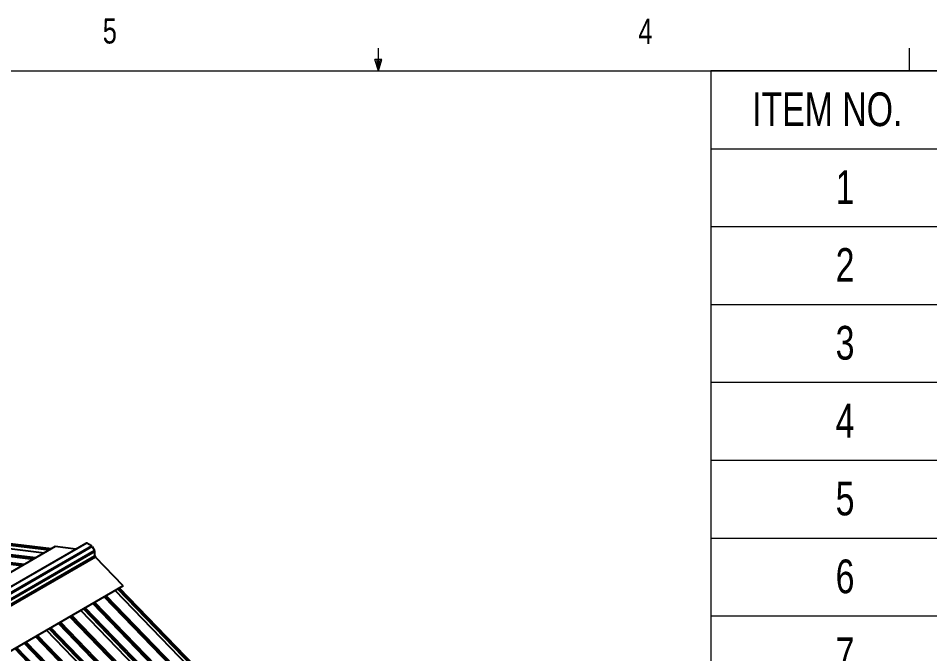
# Model space of a CAD drawing. Header units: inches. Extents: x 0.4 to 16.6, y 0.2 to 10.8.
# Drawn here: x 7.165 to 10.545, y 8.483 to 10.837 of the extents above; entities that cross this region are included whole.
import ezdxf

# ---------------------------------------------------------------- set-up
doc = ezdxf.new("R2010")
doc.units = ezdxf.units.IN
doc.header["$MEASUREMENT"] = 0
doc.styles.add('SLDTEXTSTYLE0', font='TXT', dxfattribs={"width": 0.75})

# ---------------------------------------------------------------- blocks, each defined once
blk = doc.blocks.new('SW_TABLEANNOTATION_0')
at = {"color": 0, "linetype": 'Continuous', "lineweight": 0}
for p, q in [((0, 0), (0, -6.1419)), ((6.6439, 0), (0, 0)), ((0, -0.2885), (6.6439, -0.2885)), ((0, -0.5769), (6.6439, -0.5769)), ((0, -0.8654), (6.6439, -0.8654)), ((0, -1.1538), (6.6439, -1.1538)), ((0, -1.4423), (6.6439, -1.4423)), ((0, -1.7308), (6.6439, -1.7308)), ((0, -2.0192), (6.6439, -2.0192))]:
    blk.add_line(p, q, dxfattribs=at)
at = {"color": 0, "linetype": 'Continuous', "lineweight": 0, "char_height": 0.125, "attachment_point": 1, "style": 'SLDTEXTSTYLE0'}
for s, insert in [('ITEM NO.', (0.1536, -0.0795)), ('1', (0.4633, -0.3679)), ('2', (0.4633, -0.6564)), ('3', (0.4633, -0.9448)), ('4', (0.4633, -1.2333)), ('5', (0.4633, -1.5217)), ('6', (0.4633, -1.8102)), ('7', (0.4633, -2.0987))]:
    blk.add_mtext(s, dxfattribs=dict(at, insert=insert))

msp = doc.modelspace()

# ---------------------------------------------------------------- linework, layer by layer
at = {"color": 7, "linetype": 'Continuous', "lineweight": 18}
for p, q in [((8.501, 10.6421), (8.501, 10.7269)), ((10.4698, 10.6421), (10.4698, 10.7269)), ((8.501, 10.6421), (8.4878, 10.684)), ((8.5136, 10.684), (8.4878, 10.684)), ((8.494, 10.684), (8.501, 10.6421)), ((8.501, 10.6421), (8.5136, 10.684)), ((8.5059, 10.684), (8.501, 10.6421)), ((0.6263, 10.6421), (16.3763, 10.6421))]:
    msp.add_line(p, q, dxfattribs=at)
at = {"color": 7, "linetype": 'Continuous', "lineweight": 25}
for p, q in [((7.2828, 8.8684), (6.1266, 9.0093)), ((7.2797, 8.8665), (6.1272, 9.007)), ((7.2614, 8.8559), (6.1278, 8.9942)), ((7.2881, 8.8714), (6.1319, 9.0124)), ((7.2206, 8.8324), (6.087, 8.9706)), ((7.2247, 8.8348), (6.0874, 8.9735)), ((7.23, 8.8379), (6.0927, 8.9765)), ((7.1781, 8.8079), (6.0446, 8.9461)), ((7.1823, 8.8103), (6.045, 8.949)), ((7.1876, 8.8134), (6.0503, 8.952)), ((3.0054, 6.3458), (7.4175, 8.8928)), ((7.42, 8.8926), (3.0079, 6.3456)), ((7.4372, 8.8827), (7.42, 8.8926)), ((7.3026, 8.8798), (2.8905, 6.3327)), ((3.0252, 6.3356), (7.4372, 8.8827)), ((7.4397, 8.88), (3.0277, 6.333)), ((3.0362, 6.3182), (7.4483, 8.8652)), ((7.4493, 8.8617), (3.0372, 6.3147)), ((7.3787, 8.8705), (7.3026, 8.8798)), ((7.4397, 8.88), (7.4483, 8.8652)), ((7.4493, 8.8458), (7.4493, 8.8617)), ((3.0372, 6.2988), (7.4493, 8.8458)), ((7.4515, 8.8407), (3.0395, 6.2937)), ((7.5546, 8.7343), (7.4515, 8.8407)), ((7.5545, 8.7339), (3.1424, 6.1868)), ((7.5546, 8.7343), (3.1426, 6.1872)), ((8.6928, 7.5256), (7.5342, 8.7221)), ((8.6935, 7.5271), (7.5355, 8.7229)), ((8.6988, 7.5302), (7.5408, 8.726)), ((7.5545, 8.7339), (7.5546, 8.7343)), ((8.6462, 7.4929), (7.4839, 8.6931)), ((8.6478, 7.495), (7.4863, 8.6945)), ((8.6531, 7.4981), (7.4916, 8.6976)), ((8.6869, 7.5165), (7.5247, 8.7167)), ((8.5715, 7.4567), (7.4135, 8.6525)), ((8.6037, 7.4684), (7.4415, 8.6686)), ((8.6054, 7.4705), (7.4439, 8.67)), ((8.6107, 7.4736), (7.4492, 8.6731)), ((8.5189, 7.4194), (7.3566, 8.6197)), ((8.5205, 7.4216), (7.359, 8.621)), ((8.5258, 7.4246), (7.3643, 8.6241)), ((8.5597, 7.443), (7.3974, 8.6432)), ((8.5656, 7.4521), (7.4069, 8.6487)), ((8.5662, 7.4537), (7.4082, 8.6495)), ((8.4764, 7.395), (7.3142, 8.5952)), ((8.4781, 7.3971), (7.3166, 8.5965)), ((8.4834, 7.4001), (7.3219, 8.5996)), ((8.3986, 7.3511), (7.237, 8.5506)), ((8.4324, 7.3695), (7.2701, 8.5697)), ((8.4383, 7.3787), (7.2796, 8.5752)), ((8.4389, 7.3802), (7.281, 8.576)), ((8.4442, 7.3833), (7.2863, 8.579)), ((8.3492, 7.3215), (7.1869, 8.5217)), ((8.3508, 7.3236), (7.1893, 8.5231)), ((8.3561, 7.3267), (7.1946, 8.5261)), ((8.3916, 7.346), (7.2293, 8.5462)), ((8.3933, 7.3481), (7.2317, 8.5476)), ((8.311, 7.3052), (7.1523, 8.5017)), ((8.3117, 7.3067), (7.1537, 8.5025)), ((8.317, 7.3098), (7.159, 8.5056))]:
    msp.add_line(p, q, dxfattribs=at)
for centre, radius, start, end in [((7.4185, 8.8906), 0.00251, 54.382, 114.3144), ((7.4334, 8.8765), 0.00721, 28.8557, 58.0455), ((7.4421, 8.8615), 0.00721, 1.9567, 31.1439), ((7.4571, 8.8462), 0.0078, 182.8684, 224.6082)]:
    msp.add_arc(centre, radius, start, end, dxfattribs=at)

# ---------------------------------------------------------------- block references
at = {"color": 7, "linetype": 'Continuous', "lineweight": 0}
msp.add_blockref('SW_TABLEANNOTATION_0', (9.7323, 10.6421), dxfattribs=at)

# ---------------------------------------------------------------- texts
at = {"color": 7, "linetype": 'Continuous', "lineweight": 0, "char_height": 0.0937, "attachment_point": 1, "style": 'SLDTEXTSTYLE0'}
for s, insert in [('5', (7.4787, 10.8373)), ('4', (9.4643, 10.8357))]:
    msp.add_mtext(s, dxfattribs=dict(at, insert=insert))

doc.saveas('drawing.dxf')
